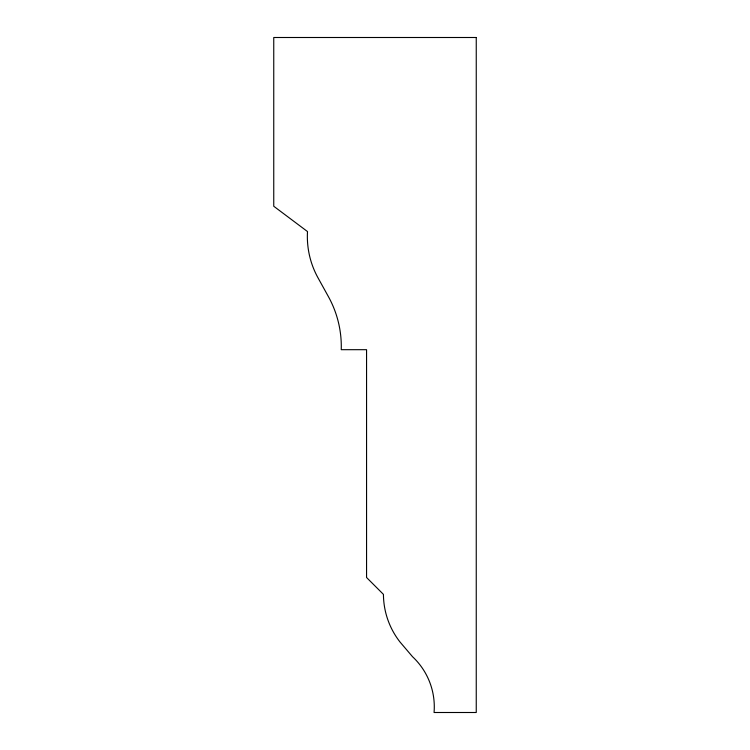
<?xml version="1.0" encoding="UTF-8"?>
<svg xmlns="http://www.w3.org/2000/svg" width="750" height="750" viewBox="0 0 750 750"><rect width="100%" height="100%" fill="white"/><g stroke="black" fill="none" stroke-linecap="round" stroke-linejoin="round"><path stroke-width="1.12" d="M476.25 37.5L273.75 37.5L273.75 206.25L307.5 231.562A85.294 85.294 0 0 0 318.009 277.828L328.416 296.644A103.125 103.125 0 0 1 341.25 349.688L366.562 349.688L366.562 577.5L383.438 594.375A78 78 0 0 0 400.012 642.009L412.528 656.709A68.653 68.653 0 0 1 434.062 712.5L476.25 712.5L476.25 37.5"/></g></svg>
